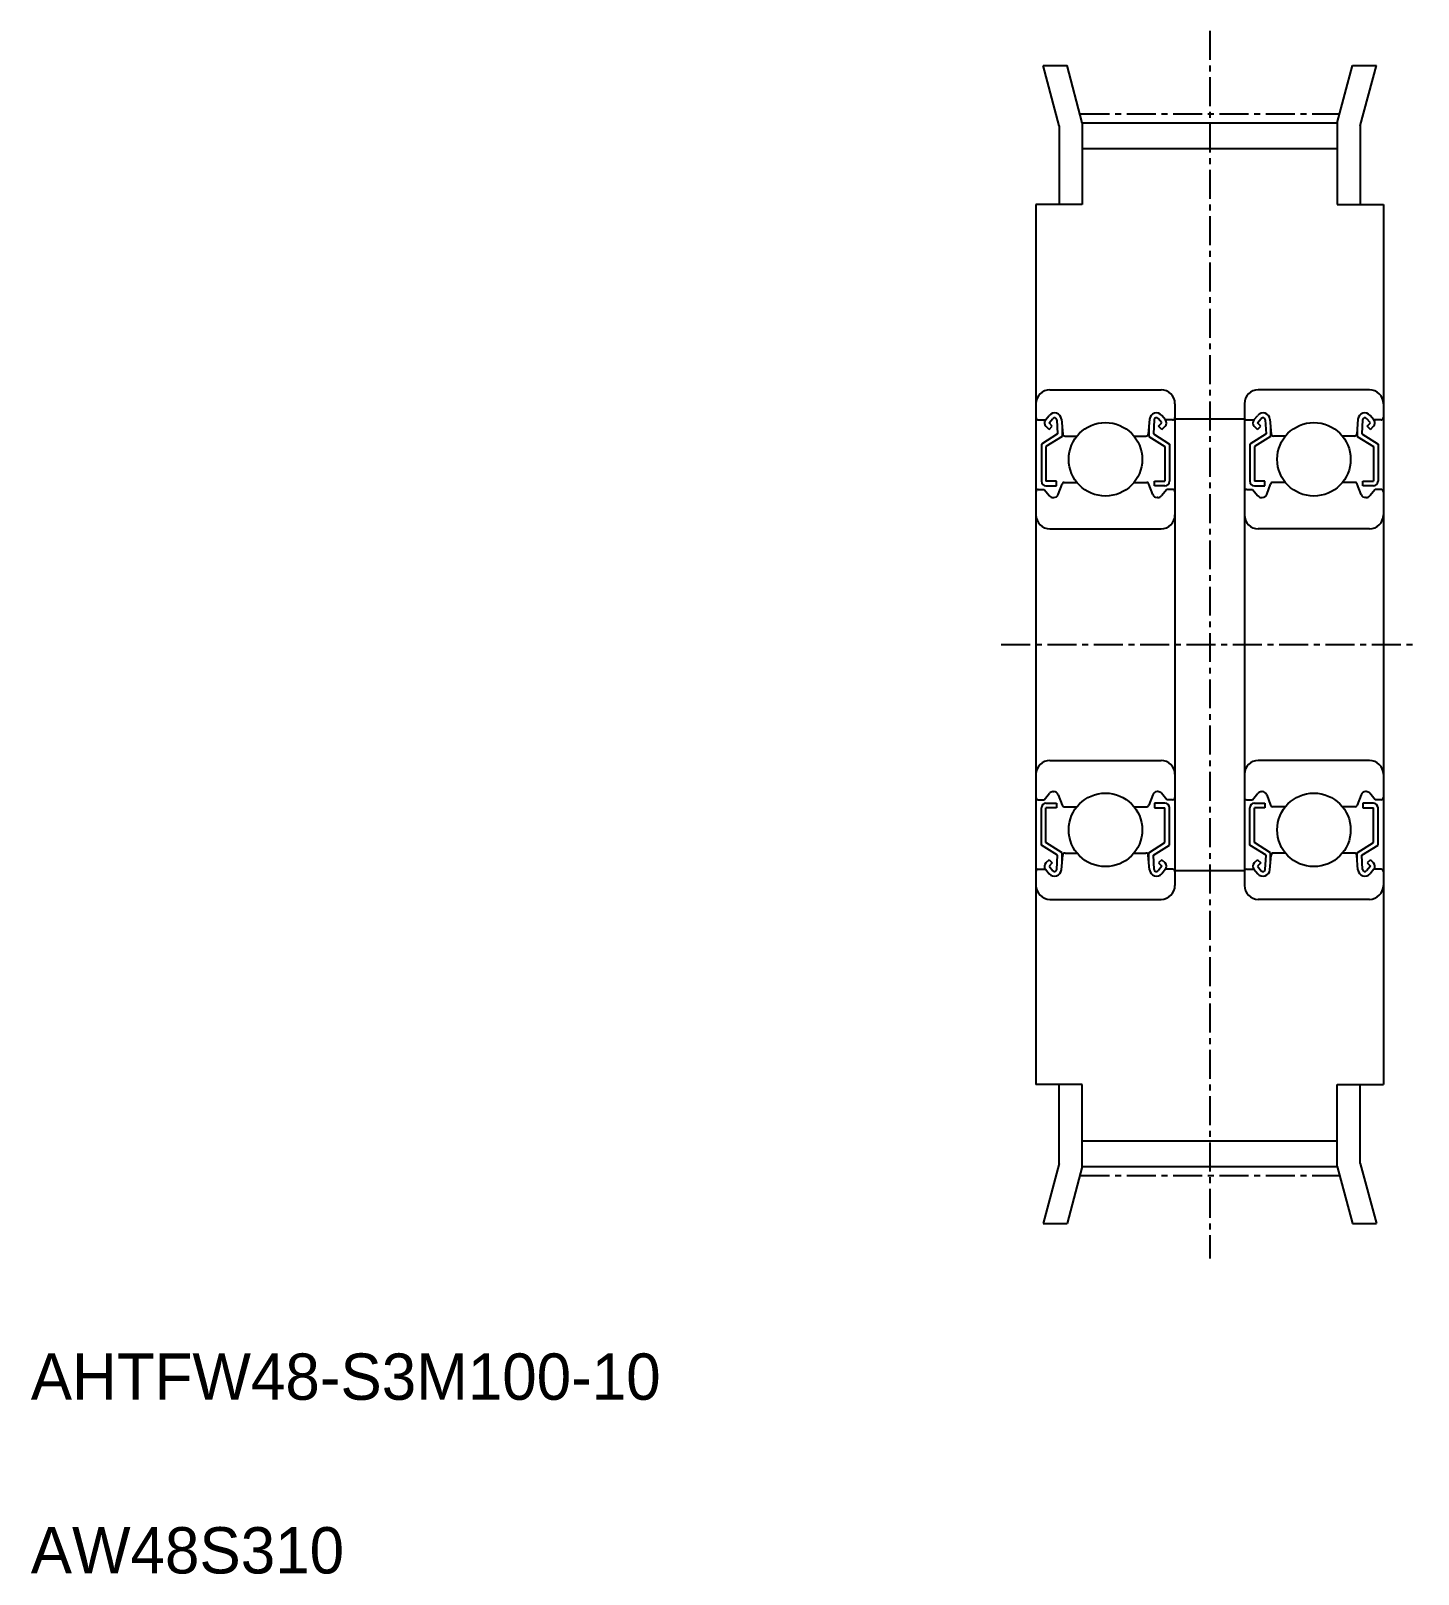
# Model space of a CAD drawing. Extents: x 5 to 64.9, y 5 to 71.6.
import ezdxf

# ---------------------------------------------------------------- set-up
doc = ezdxf.new("R2010")
doc.units = 0
doc.linetypes.add('CENTER', pattern=[2, 1.25, -0.25, 0.25, -0.25])
doc.layers.get('0').update_dxf_attribs({"linetype": 'CONTINUOUS'})
doc.layers.add('CENTER', color=1, linetype='CENTER')

msp = doc.modelspace()

# ---------------------------------------------------------------- linework, layer by layer
at = {"color": 7, "linetype": 'CONTINUOUS'}
for p, q in [((49.405, 67.51), (48.71, 70.107)), ((48.71, 70.107), (49.745, 70.107)), ((50.405, 67.642), (49.745, 70.107)), ((61.405, 67.642), (62.066, 70.107)), ((62.066, 70.107), (63.101, 70.107)), ((62.405, 67.51), (63.101, 70.107)), ((49.405, 67.51), (49.405, 64.107)), ((50.405, 67.642), (61.405, 67.642)), ((50.405, 67.642), (50.405, 64.107)), ((61.405, 67.642), (61.405, 64.107)), ((62.405, 67.51), (62.405, 64.107)), ((50.405, 66.532), (61.405, 66.532)), ((48.405, 64.107), (48.405, 26.107)), ((50.405, 64.107), (48.405, 64.107)), ((61.405, 64.107), (63.405, 64.107)), ((63.405, 64.107), (63.405, 26.107)), ((49.005, 56.107), (53.805, 56.107)), ((62.805, 56.107), (58.005, 56.107)), ((48.405, 55.507), (48.405, 34.707)), ((54.405, 55.507), (54.405, 34.707)), ((57.405, 55.507), (57.405, 34.707)), ((63.405, 55.507), (63.405, 34.707)), ((48.505, 54.807), (48.815, 54.807)), ((48.815, 54.807), (48.977, 55)), ((48.968, 54.678), (49.131, 54.872)), ((49.11, 54.537), (48.968, 54.678)), ((49.304, 54.817), (49.337, 54.205)), ((49.503, 54.835), (49.558, 54.198)), ((53.307, 54.835), (53.252, 54.198)), ((53.506, 54.817), (53.473, 54.205)), ((53.842, 54.678), (53.679, 54.872)), ((53.7, 54.537), (53.842, 54.678)), ((53.995, 54.807), (53.833, 55)), ((54.305, 54.807), (53.995, 54.807)), ((54.405, 54.857), (57.405, 54.857)), ((57.505, 54.807), (57.815, 54.807)), ((57.815, 54.807), (57.977, 55)), ((57.968, 54.678), (58.131, 54.872)), ((58.11, 54.537), (57.968, 54.678)), ((58.304, 54.817), (58.337, 54.205)), ((58.503, 54.835), (58.558, 54.198)), ((62.307, 54.835), (62.252, 54.198)), ((62.506, 54.817), (62.473, 54.205)), ((62.842, 54.678), (62.679, 54.872)), ((62.7, 54.537), (62.842, 54.678)), ((62.995, 54.807), (62.833, 55)), ((63.305, 54.807), (62.995, 54.807)), ((49.337, 54.205), (48.637, 53.768)), ((48.968, 54.396), (48.827, 54.537)), ((49.537, 54.094), (48.837, 53.657)), ((48.968, 54.396), (49.11, 54.537)), ((49.537, 54.441), (49.537, 54.094)), ((49.658, 54.107), (50.172, 54.107)), ((52.638, 54.107), (53.152, 54.107)), ((53.273, 54.441), (53.273, 54.094)), ((53.273, 54.094), (53.973, 53.657)), ((53.473, 54.205), (54.173, 53.768)), ((53.842, 54.396), (53.7, 54.537)), ((53.842, 54.396), (53.983, 54.537)), ((58.337, 54.205), (57.637, 53.768)), ((57.968, 54.396), (57.827, 54.537)), ((58.537, 54.094), (57.837, 53.657)), ((57.968, 54.396), (58.11, 54.537)), ((58.537, 54.441), (58.537, 54.094)), ((59.172, 54.107), (58.658, 54.107)), ((62.152, 54.107), (61.638, 54.107)), ((62.273, 54.441), (62.273, 54.094)), ((62.273, 54.094), (62.973, 53.657)), ((62.473, 54.205), (63.173, 53.768)), ((62.842, 54.396), (62.7, 54.537)), ((62.842, 54.396), (62.983, 54.537)), ((48.637, 53.768), (48.637, 52.157)), ((48.837, 53.657), (48.837, 52.157)), ((53.973, 53.657), (53.973, 52.157)), ((54.173, 53.768), (54.173, 52.157)), ((57.637, 53.768), (57.637, 52.157)), ((57.837, 53.657), (57.837, 52.157)), ((62.973, 53.657), (62.973, 52.157)), ((63.173, 53.768), (63.173, 52.157)), ((49.287, 52.157), (48.837, 52.157)), ((49.287, 51.957), (49.287, 52.157)), ((49.366, 51.589), (49.53, 52.041)), ((49.624, 52.107), (50.172, 52.107)), ((52.638, 52.107), (53.186, 52.107)), ((53.444, 51.589), (53.28, 52.041)), ((53.523, 52.157), (53.973, 52.157)), ((53.523, 51.957), (53.523, 52.157)), ((58.287, 52.157), (57.837, 52.157)), ((58.287, 51.957), (58.287, 52.157)), ((58.366, 51.589), (58.53, 52.041)), ((59.172, 52.107), (58.624, 52.107)), ((62.186, 52.107), (61.638, 52.107)), ((62.444, 51.589), (62.28, 52.041)), ((62.523, 52.157), (62.973, 52.157)), ((62.523, 51.957), (62.523, 52.157)), ((48.505, 51.807), (48.755, 51.807)), ((48.755, 51.807), (48.989, 51.528)), ((48.837, 51.957), (49.287, 51.957)), ((49.142, 51.457), (49.178, 51.457)), ((53.973, 51.957), (53.523, 51.957)), ((53.668, 51.457), (53.632, 51.457)), ((54.055, 51.807), (53.821, 51.528)), ((54.305, 51.807), (54.055, 51.807)), ((57.505, 51.807), (57.755, 51.807)), ((57.755, 51.807), (57.989, 51.528)), ((57.837, 51.957), (58.287, 51.957)), ((58.142, 51.457), (58.178, 51.457)), ((62.973, 51.957), (62.523, 51.957)), ((62.668, 51.457), (62.632, 51.457)), ((63.055, 51.807), (62.821, 51.528)), ((63.305, 51.807), (63.055, 51.807)), ((49.005, 50.107), (53.805, 50.107)), ((62.805, 50.107), (58.005, 50.107)), ((49.005, 40.107), (53.805, 40.107)), ((62.805, 40.107), (58.005, 40.107)), ((48.755, 38.407), (48.989, 38.686)), ((49.142, 38.757), (49.178, 38.757)), ((53.668, 38.757), (53.632, 38.757)), ((54.055, 38.407), (53.821, 38.686)), ((57.755, 38.407), (57.989, 38.686)), ((58.142, 38.757), (58.178, 38.757)), ((62.668, 38.757), (62.632, 38.757)), ((63.055, 38.407), (62.821, 38.686)), ((48.505, 38.407), (48.755, 38.407)), ((48.637, 36.446), (48.637, 38.057)), ((48.837, 38.257), (49.287, 38.257)), ((49.287, 38.057), (48.837, 38.057)), ((48.837, 36.557), (48.837, 38.057)), ((49.287, 38.257), (49.287, 38.057)), ((49.366, 38.625), (49.53, 38.173)), ((49.624, 38.107), (50.172, 38.107)), ((52.638, 38.107), (53.186, 38.107)), ((53.444, 38.625), (53.28, 38.173)), ((53.523, 38.257), (53.523, 38.057)), ((53.973, 38.257), (53.523, 38.257)), ((53.523, 38.057), (53.973, 38.057)), ((53.973, 36.557), (53.973, 38.057)), ((54.305, 38.407), (54.055, 38.407)), ((54.173, 36.446), (54.173, 38.057)), ((57.505, 38.407), (57.755, 38.407)), ((57.637, 36.446), (57.637, 38.057)), ((57.837, 38.257), (58.287, 38.257)), ((58.287, 38.057), (57.837, 38.057)), ((57.837, 36.557), (57.837, 38.057)), ((58.287, 38.257), (58.287, 38.057)), ((58.366, 38.625), (58.53, 38.173)), ((59.172, 38.107), (58.624, 38.107)), ((62.186, 38.107), (61.638, 38.107)), ((62.444, 38.625), (62.28, 38.173)), ((62.523, 38.257), (62.523, 38.057)), ((62.973, 38.257), (62.523, 38.257)), ((62.523, 38.057), (62.973, 38.057)), ((62.973, 36.557), (62.973, 38.057)), ((63.305, 38.407), (63.055, 38.407)), ((63.173, 36.446), (63.173, 38.057)), ((49.337, 36.009), (48.637, 36.446)), ((49.537, 36.12), (48.837, 36.557)), ((49.304, 35.397), (49.337, 36.009)), ((49.503, 35.379), (49.558, 36.016)), ((49.537, 35.773), (49.537, 36.12)), ((49.658, 36.107), (50.172, 36.107)), ((52.638, 36.107), (53.152, 36.107)), ((53.307, 35.379), (53.252, 36.016)), ((53.273, 36.12), (53.973, 36.557)), ((53.273, 35.773), (53.273, 36.12)), ((53.473, 36.009), (54.173, 36.446)), ((53.506, 35.397), (53.473, 36.009)), ((58.337, 36.009), (57.637, 36.446)), ((58.537, 36.12), (57.837, 36.557)), ((58.304, 35.397), (58.337, 36.009)), ((58.503, 35.379), (58.558, 36.016)), ((58.537, 35.773), (58.537, 36.12)), ((59.172, 36.107), (58.658, 36.107)), ((62.152, 36.107), (61.638, 36.107)), ((62.307, 35.379), (62.252, 36.016)), ((62.273, 36.12), (62.973, 36.557)), ((62.273, 35.773), (62.273, 36.12)), ((62.473, 36.009), (63.173, 36.446)), ((62.506, 35.397), (62.473, 36.009)), ((48.505, 35.407), (48.815, 35.407)), ((48.815, 35.407), (48.977, 35.214)), ((48.968, 35.818), (48.827, 35.677)), ((48.968, 35.818), (49.11, 35.677)), ((49.11, 35.677), (48.968, 35.536)), ((48.968, 35.536), (49.131, 35.342)), ((53.842, 35.536), (53.679, 35.342)), ((53.842, 35.818), (53.7, 35.677)), ((53.7, 35.677), (53.842, 35.536)), ((53.995, 35.407), (53.833, 35.214)), ((53.842, 35.818), (53.983, 35.677)), ((54.305, 35.407), (53.995, 35.407)), ((54.405, 35.357), (57.405, 35.357)), ((57.505, 35.407), (57.815, 35.407)), ((57.815, 35.407), (57.977, 35.214)), ((57.968, 35.818), (57.827, 35.677)), ((57.968, 35.818), (58.11, 35.677)), ((58.11, 35.677), (57.968, 35.536)), ((57.968, 35.536), (58.131, 35.342)), ((62.842, 35.536), (62.679, 35.342)), ((62.842, 35.818), (62.7, 35.677)), ((62.7, 35.677), (62.842, 35.536)), ((62.995, 35.407), (62.833, 35.214)), ((62.842, 35.818), (62.983, 35.677)), ((63.305, 35.407), (62.995, 35.407)), ((49.005, 34.107), (53.805, 34.107)), ((62.805, 34.107), (58.005, 34.107)), ((50.405, 26.107), (48.405, 26.107)), ((49.405, 22.703), (49.405, 26.107)), ((50.405, 22.572), (50.405, 26.107)), ((61.405, 26.107), (63.405, 26.107)), ((61.405, 22.572), (61.405, 26.107)), ((62.405, 22.703), (62.405, 26.107)), ((50.405, 23.682), (61.405, 23.682)), ((49.405, 22.703), (48.71, 20.107)), ((62.405, 22.703), (63.101, 20.107)), ((50.405, 22.572), (49.745, 20.107)), ((50.405, 22.572), (61.405, 22.572)), ((61.405, 22.572), (62.066, 20.107)), ((48.71, 20.107), (49.745, 20.107)), ((62.066, 20.107), (63.101, 20.107))]:
    msp.add_line(p, q, dxfattribs=at)
for centre in [(51.405, 53.107), (60.405, 53.107), (51.405, 37.107), (60.405, 37.107)]:
    msp.add_circle(centre, 1.587, dxfattribs=at)
for centre, radius, start, end in [((49.005, 55.507), 0.6, 90, 180), ((53.805, 55.507), 0.6, 0, 90), ((58.005, 55.507), 0.6, 90, 180), ((62.805, 55.507), 0.6, 0, 90), ((48.505, 54.907), 0.1, 180.00005, 270.00003), ((48.968, 54.678), 0.2, 139.86482, 225.00006), ((49.206, 54.809), 0.298, 5.00049, 140.17136), ((49.206, 54.809), 0.0983, 4.66455, 139.97394), ((53.604, 54.809), 0.298, 39.82861, 174.99974), ((53.604, 54.809), 0.0983, 40.02637, 175.33574), ((53.842, 54.678), 0.2, 314.99673, 40.13525), ((54.305, 54.907), 0.1, 269.99948, 359.99126), ((57.505, 54.907), 0.1, 180.00874, 270.00052), ((57.968, 54.678), 0.2, 139.86475, 225.00327), ((58.206, 54.809), 0.298, 5.00026, 140.17139), ((58.206, 54.809), 0.0983, 4.66426, 139.97363), ((62.604, 54.809), 0.298, 39.82864, 174.99951), ((62.604, 54.809), 0.0983, 40.02606, 175.33545), ((62.842, 54.678), 0.2, 314.99994, 40.13518), ((63.305, 54.907), 0.1, 269.99997, 359.99995), ((49.658, 54.207), 0.1, 185.14438, 270.00003), ((53.152, 54.207), 0.1, 269.99948, 354.85568), ((58.658, 54.207), 0.1, 185.14432, 270.00052), ((62.152, 54.207), 0.1, 269.99997, 354.85562), ((48.837, 52.157), 0.2, 180.00005, 270.00003), ((49.624, 52.007), 0.1, 89.99951, 160.11572), ((53.186, 52.007), 0.1, 19.88452, 90.00024), ((53.973, 52.157), 0.2, 269.99976, 359.99563), ((57.837, 52.157), 0.2, 180.00437, 270.00024), ((58.624, 52.007), 0.1, 89.99976, 160.11548), ((62.186, 52.007), 0.1, 19.88428, 90.00049), ((62.973, 52.157), 0.2, 269.99997, 359.99995), ((48.505, 51.707), 0.1, 89.99951, 180.00005), ((49.142, 51.657), 0.2, 220.13838, 270.00003), ((49.178, 51.657), 0.2, 270.00003, 340.11166), ((53.632, 51.657), 0.2, 199.88831, 269.99976), ((53.668, 51.657), 0.2, 269.99976, 319.86147), ((54.305, 51.707), 0.1, 359.99126, 90.00024), ((57.505, 51.707), 0.1, 89.99976, 180.00874), ((58.142, 51.657), 0.2, 220.13853, 270.00024), ((58.178, 51.657), 0.2, 270.00024, 340.11169), ((62.632, 51.657), 0.2, 199.88834, 269.99997), ((62.668, 51.657), 0.2, 269.99997, 319.86162), ((63.305, 51.707), 0.1, 359.99995, 90.00049), ((49.005, 50.707), 0.6, 180, 270), ((53.805, 50.707), 0.6, 270, 0), ((58.005, 50.707), 0.6, 180, 270), ((62.805, 50.707), 0.6, 270, 0), ((49.005, 39.507), 0.6, 90, 180), ((53.805, 39.507), 0.6, 0, 90), ((58.005, 39.507), 0.6, 90, 180), ((62.805, 39.507), 0.6, 0, 90), ((49.142, 38.557), 0.2, 89.99997, 139.86162), ((49.178, 38.557), 0.2, 19.88834, 89.99997), ((53.632, 38.557), 0.2, 90.00024, 160.11169), ((53.668, 38.557), 0.2, 40.13853, 90.00024), ((58.142, 38.557), 0.2, 89.99976, 139.86147), ((58.178, 38.557), 0.2, 19.88831, 89.99976), ((62.632, 38.557), 0.2, 90.00003, 160.11166), ((62.668, 38.557), 0.2, 40.13838, 90.00003), ((48.505, 38.507), 0.1, 179.99995, 270.00049), ((48.837, 38.057), 0.2, 89.99997, 179.99995), ((49.624, 38.207), 0.1, 199.88428, 270.00049), ((53.186, 38.207), 0.1, 269.99976, 340.11548), ((53.973, 38.057), 0.2, 0.00437, 90.00024), ((54.305, 38.507), 0.1, 269.99976, 0.00874), ((57.505, 38.507), 0.1, 179.99126, 270.00024), ((57.837, 38.057), 0.2, 89.99976, 179.99563), ((58.624, 38.207), 0.1, 199.88452, 270.00024), ((62.186, 38.207), 0.1, 269.99951, 340.11572), ((62.973, 38.057), 0.2, 0.00005, 90.00003), ((63.305, 38.507), 0.1, 269.99951, 0.00005), ((49.658, 36.007), 0.1, 89.99997, 174.85562), ((53.152, 36.007), 0.1, 5.14432, 90.00052), ((58.658, 36.007), 0.1, 89.99948, 174.85568), ((62.152, 36.007), 0.1, 5.14438, 90.00003), ((48.505, 35.307), 0.1, 89.99997, 179.99995), ((48.968, 35.536), 0.2, 134.99994, 220.13518), ((49.206, 35.405), 0.298, 219.82864, 354.99951), ((49.206, 35.405), 0.0983, 220.02606, 355.33545), ((53.604, 35.405), 0.298, 185.00026, 320.17139), ((53.604, 35.405), 0.0983, 184.66426, 319.97363), ((53.842, 35.536), 0.2, 319.86475, 45.00327), ((54.305, 35.307), 0.1, 0.00874, 90.00052), ((57.505, 35.307), 0.1, 89.99948, 179.99126), ((57.968, 35.536), 0.2, 134.99673, 220.13525), ((58.206, 35.405), 0.298, 219.82861, 354.99974), ((58.206, 35.405), 0.0983, 220.02637, 355.33574), ((62.604, 35.405), 0.298, 185.00049, 320.17136), ((62.604, 35.405), 0.0983, 184.66455, 319.97394), ((62.842, 35.536), 0.2, 319.86482, 45.00006), ((63.305, 35.307), 0.1, 0.00005, 90.00003), ((49.005, 34.707), 0.6, 180, 270), ((53.805, 34.707), 0.6, 270, 0), ((58.005, 34.707), 0.6, 180, 270), ((62.805, 34.707), 0.6, 270, 0)]:
    msp.add_arc(centre, radius, start, end, dxfattribs=at)
at = {"layer": 'CENTER', "color": 1, "linetype": 'CENTER'}
for p, q in [((55.905, 71.607), (55.905, 18.607)), ((50.329, 68.027), (61.481, 68.027)), ((46.905, 45.107), (64.905, 45.107)), ((50.329, 22.187), (61.481, 22.187))]:
    msp.add_line(p, q, dxfattribs=at)

# ---------------------------------------------------------------- texts
at = {"color": 7, "linetype": 'CONTINUOUS'}
for s, p in [('AHTFW48-S3M100-10', (5, 12.5)), ('AW48S310', (5, 5))]:
    msp.add_text(s, height=2, dxfattribs=at).set_placement(p)

doc.saveas('drawing.dxf')
